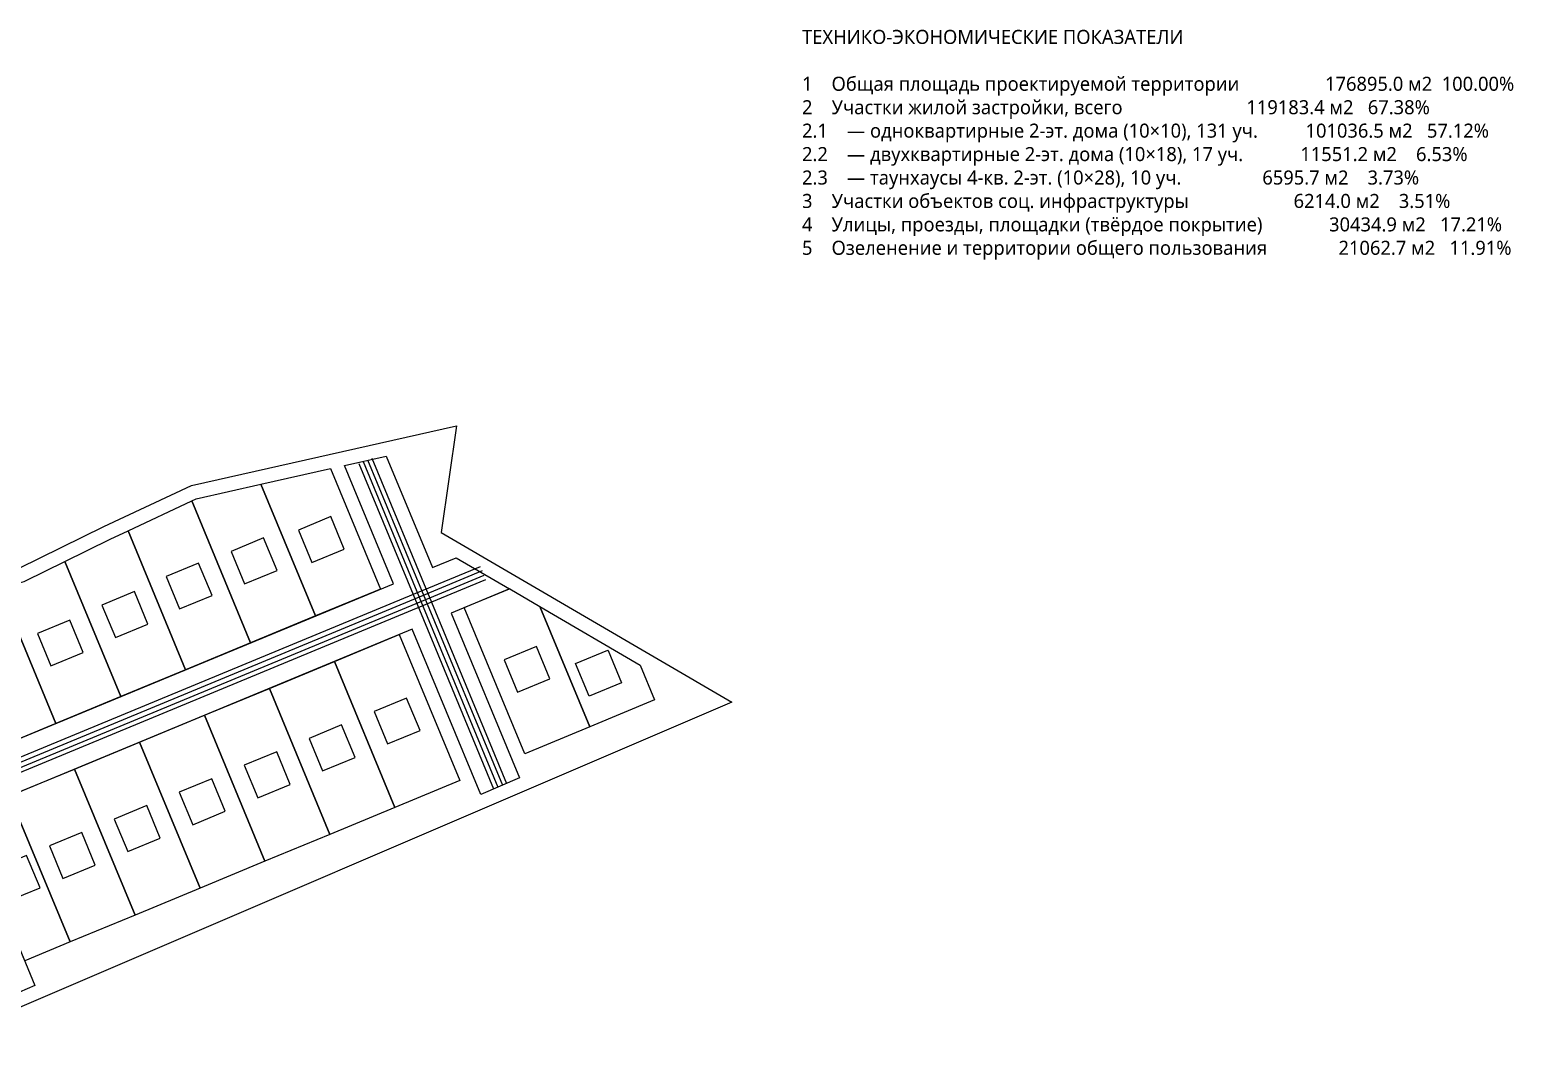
# Model space of a CAD drawing. Header units: metres. Extents: x 2284504 to 2285719, y 455179 to 455755.
# Drawn here: x 2285297.1 to 2285719.2, y 455467.6 to 455755.5 of the extents above; entities that cross this region are included whole.
import ezdxf

# ---------------------------------------------------------------- set-up
doc = ezdxf.new("R2010")
doc.units = ezdxf.units.M
for name, color, linetype in [('Граница_участка', 1, 'Continuous'), ('Дом_1кв', 6, 'Continuous'), ('Дороги_проезды', 8, 'Continuous'), ('Сеть_Водоотведение', 34, 'Continuous'), ('Сеть_Водоснабжение', 5, 'Continuous'), ('Сеть_Газоснабжение', 2, 'Continuous'), ('Сеть_Электроснабжение', 1, 'Continuous'), ('ТЭП', 7, 'Continuous'), ('Участки', 94, 'Continuous')]:
    doc.layers.add(name, color=color, linetype=linetype)
doc.styles.add('OpenSans', font='OpenSans-Regular.ttf')

msp = doc.modelspace()

# ---------------------------------------------------------------- linework, layer by layer
at = {"layer": 'Граница_участка'}
msp.add_lwpolyline([(2285294.1, 455602.21), (2285318.19, 455614.05), (2285343.14, 455625.79), (2285418.47, 455642.74), (2285414.14, 455612.35), (2285496.79, 455564.06), (2285496.79, 455564.06), (2285271.53, 455467.58)], dxfattribs=at)
at = {"layer": 'Дом_1кв'}
for points in [[(2285373.51, 455613.07), (2285377.34, 455603.83), (2285386.58, 455607.65), (2285382.75, 455616.89), (2285373.51, 455613.07)], [(2285354.39, 455607.01), (2285358.21, 455597.77), (2285367.45, 455601.6), (2285363.63, 455610.84), (2285354.39, 455607.01)], [(2285335.89, 455599.86), (2285339.71, 455590.62), (2285348.95, 455594.45), (2285345.13, 455603.69), (2285335.89, 455599.86)], [(2285317.62, 455591.74), (2285321.44, 455582.5), (2285330.68, 455586.32), (2285326.86, 455595.56), (2285317.62, 455591.74)], [(2285299.26, 455583.64), (2285303.08, 455574.4), (2285312.32, 455578.22), (2285308.5, 455587.46), (2285299.26, 455583.64)], [(2285432.02, 455576.15), (2285435.85, 455566.91), (2285445.08, 455570.74), (2285441.26, 455579.98), (2285432.02, 455576.15)], [(2285465.43, 455569.64), (2285456.19, 455565.82), (2285452.37, 455575.06), (2285461.55, 455578.86), (2285461.64, 455578.81), (2285465.43, 455569.64)], [(2285395.06, 455561.43), (2285398.88, 455552.19), (2285408.12, 455556.02), (2285404.3, 455565.26), (2285395.06, 455561.43)], [(2285376.58, 455553.78), (2285380.41, 455544.54), (2285389.64, 455548.36), (2285385.82, 455557.6), (2285376.58, 455553.78)], [(2285358.1, 455546.13), (2285361.93, 455536.89), (2285371.17, 455540.71), (2285367.34, 455549.95), (2285358.1, 455546.13)], [(2285339.62, 455538.47), (2285343.45, 455529.23), (2285352.69, 455533.06), (2285348.86, 455542.3), (2285339.62, 455538.47)], [(2285321.14, 455530.82), (2285324.97, 455521.58), (2285334.21, 455525.41), (2285330.38, 455534.65), (2285321.14, 455530.82)], [(2285302.67, 455523.17), (2285306.49, 455513.93), (2285315.73, 455517.75), (2285311.91, 455526.99), (2285302.67, 455523.17)], [(2285286.97, 455516.66), (2285290.79, 455507.43), (2285300.03, 455511.25), (2285296.2, 455520.49), (2285286.97, 455516.66)]]:
    msp.add_lwpolyline(points, close=True, dxfattribs=at)
at = {"layer": 'Дороги_проезды'}
msp.add_lwpolyline([(2285273.06, 455545.01), (2285400.56, 455597.81), (2285386.62, 455631.47), (2285398.5, 455634.14), (2285411.64, 455602.4), (2285418.43, 455605.21), (2285418.43, 455605.21), (2285433.61, 455596.34), (2285417, 455589.46), (2285436.43, 455542.55), (2285425.4, 455537.83), (2285405.91, 455584.87), (2285278.41, 455532.07), (2285298.53, 455483.49), (2285287.5, 455478.77)], dxfattribs=at)
at = {"layer": 'Сеть_Водоотведение'}
for points in [[(2285391.91, 455632.54), (2285407.86, 455594.01)], [(2285425.75, 455601.42), (2285407.86, 455594.01)], [(2285407.86, 455594.01), (2285269.28, 455536.62)], [(2285407.86, 455594.01), (2285430.27, 455539.92)]]:
    msp.add_lwpolyline(points, dxfattribs=at)
at = {"layer": 'Сеть_Водоснабжение'}
for points in [[(2285390.71, 455632.04), (2285406.17, 455594.72)], [(2285425.25, 455602.62), (2285406.17, 455594.72)], [(2285406.17, 455594.72), (2285267.58, 455537.32)], [(2285406.17, 455594.72), (2285429.06, 455539.43)]]:
    msp.add_lwpolyline(points, dxfattribs=at)
at = {"layer": 'Сеть_Газоснабжение'}
for points in [[(2285394.4, 455633.57), (2285411.39, 455592.55)], [(2285426.79, 455598.93), (2285411.39, 455592.55)], [(2285411.39, 455592.55), (2285272.81, 455535.16)], [(2285411.39, 455592.55), (2285432.76, 455540.96)]]:
    msp.add_lwpolyline(points, dxfattribs=at)
at = {"layer": 'Сеть_Электроснабжение'}
for points in [[(2285393.2, 455633.07), (2285409.69, 455593.26)], [(2285426.29, 455600.13), (2285409.69, 455593.26)], [(2285409.69, 455593.26), (2285271.11, 455535.86)], [(2285409.69, 455593.26), (2285431.56, 455540.46)]]:
    msp.add_lwpolyline(points, dxfattribs=at)
at = {"layer": 'Участки'}
for points in [[(2285362.85, 455626.12), (2285382.66, 455630.58), (2285396.86, 455596.29), (2285378.38, 455588.63), (2285362.85, 455626.12)], [(2285343.17, 455621.38), (2285344.44, 455621.98), (2285362.85, 455626.12), (2285378.38, 455588.63), (2285359.9, 455580.98), (2285343.17, 455621.38)], [(2285325.05, 455612.86), (2285343.17, 455621.38), (2285359.9, 455580.98), (2285341.42, 455573.33), (2285325.05, 455612.86)], [(2285307.03, 455604.11), (2285319.93, 455610.45), (2285325.05, 455612.86), (2285341.42, 455573.33), (2285322.95, 455565.68), (2285307.03, 455604.11)], [(2285288.27, 455597.14), (2285294.78, 455598.27), (2285295.15, 455598.35), (2285295.52, 455598.47), (2285295.86, 455598.62), (2285307.03, 455604.11), (2285322.95, 455565.68), (2285304.47, 455558.02), (2285288.27, 455597.14)], [(2285268.77, 455591.94), (2285276.37, 455595.08), (2285288.27, 455597.14), (2285304.47, 455558.02), (2285285.99, 455550.37), (2285268.77, 455591.94)], [(2285456.39, 455557.07), (2285437.91, 455549.42), (2285420.7, 455590.99), (2285433.61, 455596.33), (2285433.61, 455596.33), (2285433.61, 455596.33), (2285433.62, 455596.33), (2285433.62, 455596.34), (2285433.62, 455596.34), (2285433.62, 455596.34), (2285433.62, 455596.34), (2285442.21, 455591.32), (2285456.39, 455557.07)], [(2285474.87, 455564.72), (2285456.39, 455557.07), (2285442.21, 455591.32), (2285470.77, 455574.63), (2285474.87, 455564.72)], [(2285419.44, 455541.77), (2285400.96, 455534.11), (2285383.74, 455575.68), (2285402.22, 455583.33), (2285419.44, 455541.77)], [(2285400.96, 455534.11), (2285382.48, 455526.46), (2285365.27, 455568.03), (2285383.74, 455575.68), (2285400.96, 455534.11)], [(2285382.48, 455526.46), (2285364, 455518.81), (2285346.79, 455560.38), (2285365.27, 455568.03), (2285382.48, 455526.46)], [(2285364, 455518.81), (2285345.52, 455511.16), (2285328.31, 455552.72), (2285346.79, 455560.38), (2285364, 455518.81)], [(2285345.52, 455511.16), (2285327.05, 455503.5), (2285309.83, 455545.07), (2285328.31, 455552.72), (2285345.52, 455511.16)], [(2285327.05, 455503.5), (2285308.57, 455495.85), (2285291.35, 455537.42), (2285309.83, 455545.07), (2285327.05, 455503.5)], [(2285308.57, 455495.85), (2285295.64, 455490.5), (2285278.43, 455532.07), (2285291.35, 455537.42), (2285308.57, 455495.85)]]:
    msp.add_lwpolyline(points, close=True, dxfattribs=at)

# ---------------------------------------------------------------- texts
at = {"layer": 'ТЭП', "insert": (2285516.79, 455755.4), "char_height": 4, "attachment_point": 1, "style": 'OpenSans'}
msp.add_mtext('ТЕХНИКО-ЭКОНОМИЧЕСКИЕ ПОКАЗАТЕЛИ\\P\\P1    Общая площадь проектируемой территории                  176895.0 м2  100.00%\\P2    Участки жилой застройки, всего                          119183.4 м2   67.38%\\P2.1    — одноквартирные 2-эт. дома (10×10), 131 уч.          101036.5 м2   57.12%\\P2.2    — двухквартирные 2-эт. дома (10×18), 17 уч.            11551.2 м2    6.53%\\P2.3    — таунхаусы 4-кв. 2-эт. (10×28), 10 уч.                 6595.7 м2    3.73%\\P3    Участки объектов соц. инфраструктуры                      6214.0 м2    3.51%\\P4    Улицы, проезды, площадки (твёрдое покрытие)              30434.9 м2   17.21%\\P5    Озеленение и территории общего пользования               21062.7 м2   11.91%', dxfattribs=at)

doc.saveas('drawing.dxf')
